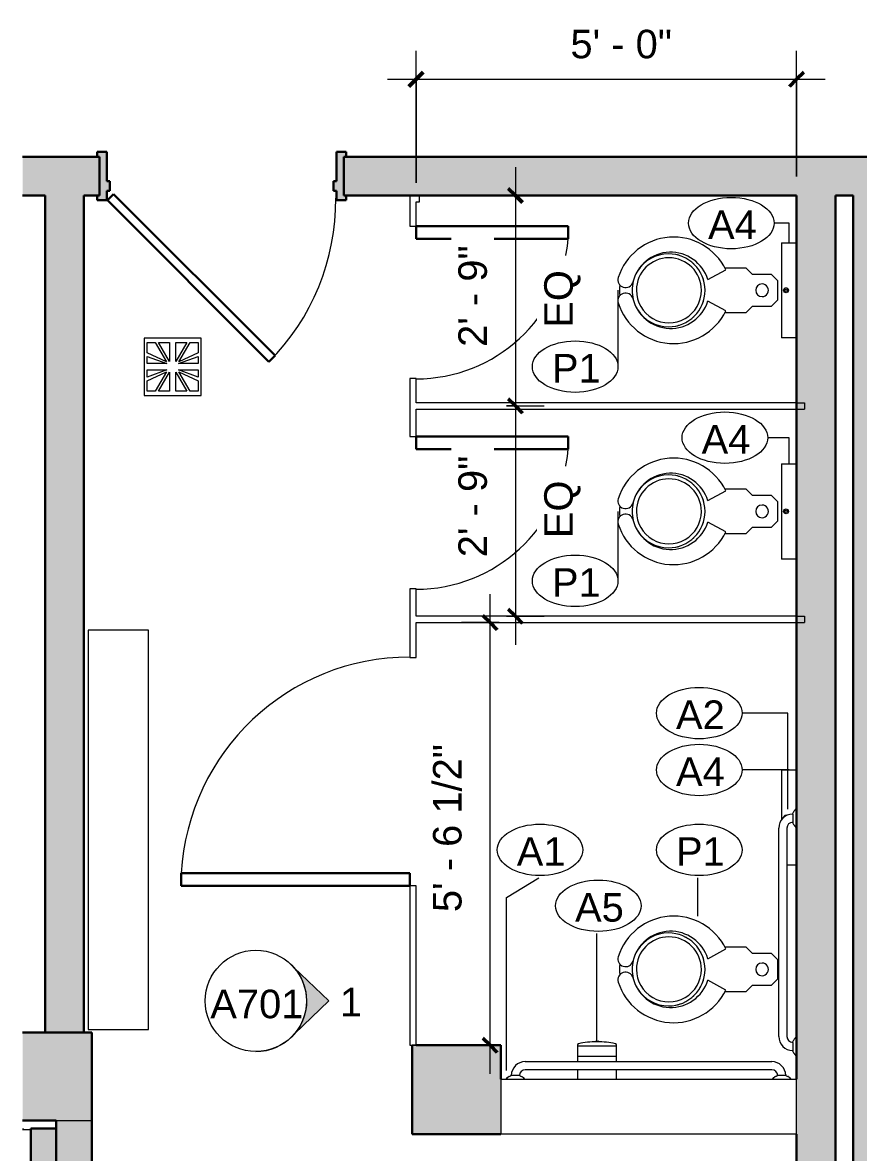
# Model space of a CAD drawing. Header units: inches. Extents: x 828 to 2906, y -227 to 506.
# Drawn here: x 1553.3 to 1685.1, y -116.1 to 62 of the extents above; entities that cross this region are included whole.
import ezdxf

# ---------------------------------------------------------------- set-up
doc = ezdxf.new("R2010")
doc.units = ezdxf.units.IN
doc.header["$MEASUREMENT"] = 0
for name, color, linetype, lineweight in [('A-ANNO-DIMS', 211, 'Continuous', 9), ('A-ANNO-DIMS-48', 211, 'Continuous', 9), ('A-DOOR', 31, 'Continuous', 18), ('A-WALL', 113, 'Continuous', 18), ('A-WALL-PATT', 111, 'Continuous', 18), ('G-ANNO-SYMB', 111, 'Continuous', 9), ('I-FURN', 30, 'Continuous', 9), ('I-WALL', 2, 'Continuous', 18), ('M-EQPM', 50, 'Continuous', 18), ('P-SANR-FIXT', 6, 'Continuous', 9), ('P-SANR-FIXT-IDEN', 2, 'Continuous', 9)]:
    doc.layers.add(name, color=color, linetype=linetype, lineweight=lineweight)
doc.styles.add('Arial', font='arial.ttf', dxfattribs={"height": 4.5})
doc.styles.add('Swis721 Lt BT', font='swissl.ttf', dxfattribs={"height": 4.5})
doc.dimstyles.new('OTJ_-_3_32__Linear', dxfattribs={"dimscale": 12, "dimtxt": 4.748918, "dimasz": 0.1875, "dimexe": 0.375, "dimexo": 0.25, "dimgap": 0.25, "dimtad": 1, "dimdec": 1, "dimrnd": 0.5, "dimzin": 3, "dimdsep": 46, "dimlunit": 4, "dimtxsty": 'Swis721 Lt BT', "dimblk1": 'OBLIQUE', "dimblk2": 'OBLIQUE', "dimsah": 1, "dimcen": 0.09, "dimdle": 0.375, "dimazin": 0, "dimtfac": 1, "dimtdec": 4, "dimtix": 1, "dimtmove": 0, "dimatfit": 3, "dimfxl": 1, "dimtvp": 1, "dimtfill": 1, "dimfrac": 2, "dimtolj": 1, "dimtzin": 0, "dimarcsym": 2})
doc.dimstyles.new('OTJ_-_3_32__Linear_1', dxfattribs={"dimscale": 12, "dimtxt": 4.748918, "dimasz": 0.1875, "dimexe": 0.375, "dimexo": 0.25, "dimgap": 0.25, "dimtad": 1, "dimdec": 1, "dimrnd": 0.5, "dimzin": 3, "dimdsep": 46, "dimlunit": 4, "dimtxsty": 'Swis721 Lt BT', "dimblk1": 'OBLIQUE', "dimblk2": 'OBLIQUE', "dimsah": 1, "dimcen": 0.09, "dimdle": 0.375, "dimazin": 0, "dimtfac": 1, "dimtdec": 4, "dimtix": 1, "dimtmove": 2, "dimatfit": 3, "dimfxl": 1, "dimtvp": 1, "dimtfill": 1, "dimfrac": 2, "dimtolj": 1, "dimtzin": 0, "dimarcsym": 2})

# ---------------------------------------------------------------- blocks, each defined once
blk = doc.blocks.new('Basic Wall _ Exterior - Brick and CMU on MTL_ Stud - ___-6877969-FIRST FLOOR CONSTRUCTION - RESTROOMS 106 _ 107')
at = {"layer": 'A-WALL-PATT', "lineweight": 9}
h = blk.add_hatch(dxfattribs=at)
h.set_pattern_fill('FP_4', color=256, style=0, pattern_type=2)
h.set_pattern_definition([(0, (0, -66.119), (15.36, 2.372), [0.634, -10.886, 0.634, -10.886, -61.44]), (0, (0, -66.119), (15.36, 2.372), [-23.04, 0.634, -22.406, 0.634, -10.886, -26.88]), (0, (0, -66.119), (15.36, 2.372), [-57.6, 0.634, -7.046, 0.634, -18.566]), (133.061, (5.76, -64.933), (-11.005722, 7.0317), [0.464, -7.972, 0.464, -7.972, -44.993]), (133.061, (5.76, -64.933), (-11.005722, 7.0317), [-16.872, 0.464, -16.408, 0.464, -7.972, -19.684]), (133.061, (5.76, -64.933), (-11.005722, 7.0317), [-42.181, 0.464, -5.16, 0.464, -13.596]), (226.939, (7.68, -60.188), (-4.35402, -9.40449), [0.464, -7.972, 0.464, -7.972, -44.993]), (226.939, (7.68, -60.188), (-4.35402, -9.40449), [-16.872, 0.464, -16.408, 0.464, -7.972, -19.684]), (226.939, (7.68, -60.188), (-4.35402, -9.40449), [-42.181, 0.464, -5.16, 0.464, -13.596])])
h.paths.add_polyline_path([(540.34, -112.44), (540.34, -112.28), (544.34, -112.28), (544.34, -111.06), (539.05, -111.06), (539.05, -112.44)], flags=0)
at = {"layer": 'A-WALL', "lineweight": 9}
blk.add_line((539.05, -112.44), (540.34, -112.44), dxfattribs=at)
blk = doc.blocks.new('Door - Single - Solid Door 36_ x 84_-V9-FIRST FLOOR CONSTRUCTION - RESTROOMS 106 _ 107')
at = {"layer": 'A-DOOR'}
h = blk.add_hatch(color=250, dxfattribs=at)
h.paths.add_polyline_path([(-15.63, -3.9), (-14.13, -3.9), (-14.13, -2.4), (-13.63, -2.4), (-13.63, -0.9), (-14.13, -0.9), (-14.13, 3.72), (-15.63, 3.72), (-15.63, 2.97), (-15.26, 2.97), (-15.26, -3.15), (-15.63, -3.15), (-15.63, -3.43)], flags=0)
h.paths.add_polyline_path([(23.62, -3.9), (23.62, -3.15), (23.24, -3.15), (23.24, 2.97), (23.62, 2.97), (23.62, 3.72), (22.12, 3.72), (22.12, -0.9), (21.62, -0.9), (21.62, -2.4), (22.12, -2.4), (22.12, -3.9), (23.24, -3.9)], flags=0)
at = {"layer": 'A-DOOR', "color": 8, "lineweight": 30}
for p, q in [((-15.63, 3.72), (-14.13, 3.72)), ((-15.63, 2.97), (-15.63, 3.72)), ((-14.13, 3.72), (-14.13, -0.9)), ((22.12, 3.72), (23.62, 3.72)), ((22.12, -0.9), (22.12, 3.72)), ((23.62, 3.72), (23.62, 2.97)), ((-14.13, -0.9), (-13.63, -0.9)), ((-13.63, -0.9), (-13.63, -2.4)), ((21.62, -0.9), (22.12, -0.9)), ((21.62, -2.4), (21.62, -0.9)), ((-15.63, -3.9), (-15.63, -3.15)), ((-14.13, -2.4), (-14.13, -3.9)), ((-13.63, -2.4), (-14.13, -2.4)), ((-13.03, -2.93), (-14.01, -3.9)), ((12.42, -28.38), (-13.03, -2.93)), ((22.12, -2.4), (21.62, -2.4)), ((22.12, -3.9), (22.12, -2.4)), ((23.62, -3.15), (23.62, -3.9)), ((-14.13, -3.9), (-15.63, -3.9)), ((-14.01, -3.9), (11.45, -29.36)), ((23.62, -3.9), (22.12, -3.9)), ((11.45, -29.36), (12.42, -28.38))]:
    blk.add_line(p, q, dxfattribs=at)
at = {"layer": 'A-DOOR', "lineweight": 9}
blk.add_arc((-14.01, -3.9), 36, 315, 0.5, dxfattribs=at)
blk = doc.blocks.new('Fan Coil Unit 9_5L x 63W x 25_5H - Fan Coil Unit 9_5L x 63W x 25_5H-6914405-FIRST FLOOR CONSTRUCTION - RESTROOMS 106 _ 107')
at = {"layer": 'M-EQPM', "lineweight": 9}
for p, q in [((-31.5, 4.75), (-31.5, -4.75)), ((31.5, 4.75), (-31.5, 4.75)), ((31.5, -4.75), (31.5, 4.75)), ((-31.5, -4.75), (31.5, -4.75))]:
    blk.add_line(p, q, dxfattribs=at)
blk = doc.blocks.new('Floor Drain 9L x 9W - Floor Drain 9L x 9W-V10-FIRST FLOOR CONSTRUCTION - RESTROOMS 106 _ 107')
at = {"layer": 'P-SANR-FIXT'}
for p, q in [((4.5, 4.5), (-4.5, 4.5)), ((-4.5, 4.5), (-4.5, -4.5)), ((-4, 2.21), (-4, 3.83)), ((-4, 3.83), (-2.75, 3.83)), ((-2.75, 3.83), (-0.99, 0.8)), ((-0.5, 0.83), (-2.25, 3.83)), ((-2.25, 3.83), (-0.5, 3.83)), ((-0.5, 3.83), (-0.5, 0.83)), ((0.5, 3.83), (2.25, 3.83)), ((2.25, 3.83), (0.5, 0.83)), ((0.5, 0.83), (0.5, 3.83)), ((0.99, 0.8), (2.75, 3.83)), ((2.75, 3.83), (4, 3.83)), ((4, 3.83), (4, 2.21)), ((4.5, -4.5), (4.5, 4.5)), ((-0.99, 0.8), (-4, 2.21)), ((4, 2.21), (0.99, 0.8)), ((-4, 1.63), (-0.91, 0.5)), ((-4, 0.5), (-4, 1.63)), ((-0.91, 0.5), (-4, 0.5)), ((0.91, 0.5), (4, 1.63)), ((4, 0.5), (0.91, 0.5)), ((4, 1.63), (4, 0.5)), ((-4, -1.63), (-4, -0.5)), ((-4, -0.5), (-0.91, -0.5)), ((-0.91, -0.5), (-4, -1.63)), ((-4, -2.21), (-0.99, -0.8)), ((-0.99, -0.8), (-2.75, -3.83)), ((-2.25, -3.83), (-0.5, -0.83)), ((-0.5, -0.83), (-0.5, -3.83)), ((0.5, -3.83), (0.5, -0.83)), ((0.5, -0.83), (2.25, -3.83)), ((4, -1.63), (0.91, -0.5)), ((0.91, -0.5), (4, -0.5)), ((2.75, -3.83), (0.99, -0.8)), ((0.99, -0.8), (4, -2.21)), ((4, -0.5), (4, -1.63)), ((-4, -3.83), (-4, -2.21)), ((4, -2.21), (4, -3.83)), ((-4.5, -4.5), (4.5, -4.5)), ((-2.75, -3.83), (-4, -3.83)), ((-0.5, -3.83), (-2.25, -3.83)), ((2.25, -3.83), (0.5, -3.83)), ((4, -3.83), (2.75, -3.83))]:
    blk.add_line(p, q, dxfattribs=at)
blk = doc.blocks.new('Water Closet - Flush Valve - Floor Mounted - Private - Flushing Greater than 1_6 gpf-V12-FIRST FLOOR CONSTRUCTION - RESTROOMS 106 _ 107')
at = {"layer": 'P-SANR-FIXT'}
for p, q in [((-1.5, 0), (-2.5, -1)), ((-2.5, -1), (-2.5, -4)), ((1.5, 0), (-1.5, 0)), ((2.5, -1), (1.5, 0)), ((2.5, -4), (2.5, -1)), ((-2.5, -4), (-3.5, -5)), ((-3.5, -5), (-3.5, -8.38)), ((3.5, -5), (2.5, -4)), ((3.5, -8.38), (3.5, -5)), ((-1.69, -11.06), (-3.25, -8.22)), ((3.25, -8.22), (1.69, -11.06))]:
    blk.add_line(p, q, dxfattribs=at)
for centre, radius, start, end in [((0, -2.5), 1, 360, 180), ((0, -2.5), 1, 180, 360), ((0.74, -16.45), 9.14, 115.8609, 252.5741), ((-0.74, -16.45), 9.14, 287.4259, 64.1391), ((0.1, -16.91), 6.11, 106.9633, 257.0367), ((0, -17.25), 5.75, 0, 180), ((0, -17.19), 5.13, 90, 270), ((0, -17.25), 5.75, 118.1189, 123.4335), ((0, -17.25), 5.75, 104.0429, 108.5788), ((0, -17.19), 5.12, 270, 90), ((-0.1, -16.91), 6.11, 282.9633, 73.0367), ((0, -17.25), 5.75, 71.4212, 75.9571), ((0, -17.25), 5.75, 56.5665, 61.8811), ((0, -17.25), 5.75, 146.5915, 151.9011), ((0, -17.25), 5.75, 132.2685, 137.754), ((0, -17.25), 5.75, 42.246, 47.7315), ((0, -17.25), 5.75, 28.0989, 33.4085), ((0, -17.25), 5.75, 161.4419, 165.9707), ((0, -17.25), 5.75, 14.0293, 18.5581), ((0, -17.25), 5.75, 180, 238.3584), ((0, -17.25), 5.75, 301.6416, 0), ((0, -17.25), 5.75, 240.6149, 251.1591), ((-1.64, -24.02), 1.21, 252.5741, 72.5741), ((0, -17.25), 5.75, 255.8551, 284.1449), ((1.64, -24.02), 1.21, 107.4259, 287.4259), ((0, -17.25), 5.75, 288.8409, 299.3851), ((0, -17.25), 7.75, 263.5978, 276.4022)]:
    blk.add_arc(centre, radius, start, end, dxfattribs=at)
blk = doc.blocks.new('Water Closet - Flush Valve - Floor Mounted - Private - Flushing Greater than 1_6 gpf-V13-FIRST FLOOR CONSTRUCTION - RESTROOMS 106 _ 107')
at = {"layer": 'P-SANR-FIXT'}
for p, q in [((-1.5, 0), (-2.5, -1)), ((-2.5, -1), (-2.5, -4)), ((1.5, 0), (-1.5, 0)), ((2.5, -1), (1.5, 0)), ((2.5, -4), (2.5, -1)), ((-2.5, -4), (-3.5, -5)), ((-3.5, -5), (-3.5, -8.38)), ((3.5, -5), (2.5, -4)), ((3.5, -8.38), (3.5, -5)), ((-1.69, -11.06), (-3.25, -8.22)), ((3.25, -8.22), (1.69, -11.06))]:
    blk.add_line(p, q, dxfattribs=at)
for centre, radius, start, end in [((0, -2.5), 1, 360, 180), ((0, -2.5), 1, 180, 360), ((0.74, -16.45), 9.14, 115.8609, 252.5741), ((-0.74, -16.45), 9.14, 287.4259, 64.1391), ((0.1, -16.91), 6.11, 106.9633, 257.0367), ((0, -17.25), 5.75, 0, 180), ((0, -17.19), 5.13, 90, 270), ((0, -17.25), 5.75, 118.1189, 123.4335), ((0, -17.25), 5.75, 104.0429, 108.5788), ((0, -17.19), 5.12, 270, 90), ((-0.1, -16.91), 6.11, 282.9633, 73.0367), ((0, -17.25), 5.75, 71.4212, 75.763), ((0, -17.25), 5.75, 56.5665, 61.8811), ((0, -17.25), 5.75, 146.5915, 151.9011), ((0, -17.25), 5.75, 132.2685, 137.754), ((0, -17.25), 5.75, 42.246, 47.7315), ((0, -17.25), 5.75, 28.0989, 33.4085), ((0, -17.25), 5.75, 161.4419, 165.9707), ((0, -17.25), 5.75, 14.0293, 18.5581), ((0, -17.25), 5.75, 180, 238.3584), ((0, -17.25), 5.75, 301.6416, 0), ((0, -17.25), 5.75, 240.6149, 251.1591), ((-1.64, -24.02), 1.21, 252.5741, 72.5741), ((0, -17.25), 5.75, 255.8551, 284.1449), ((1.64, -24.02), 1.21, 107.4259, 287.4259), ((0, -17.25), 5.75, 288.8409, 299.3851), ((0, -17.25), 7.75, 263.5978, 276.4022)]:
    blk.add_arc(centre, radius, start, end, dxfattribs=at)
blk = doc.blocks.new('Single-Flush - 24_ x 80_-6917576-FIRST FLOOR CONSTRUCTION - RESTROOMS 106 _ 107')
at = {"layer": 'A-DOOR', "lineweight": 30}
for p, q in [((10, -0.5), (10, -24.48)), ((12, -0.5), (10, -0.5)), ((12, -0.5), (12, -24.48)), ((12, -24.48), (10, -24.48))]:
    blk.add_line(p, q, dxfattribs=at)
at = {"layer": 'A-DOOR', "lineweight": 9}
blk.add_arc((12, -0.5), 24.07, 180, 265.2331, dxfattribs=at)
blk = doc.blocks.new('Single-Flush - 36_ x 84_-6917172-FIRST FLOOR CONSTRUCTION - RESTROOMS 106 _ 107')
at = {"layer": 'A-DOOR', "lineweight": 30}
for p, q in [((16, -0.5), (16, -36.51)), ((18, -0.5), (16, -0.5)), ((18, -0.5), (18, -36.51)), ((18, -36.51), (16, -36.51))]:
    blk.add_line(p, q, dxfattribs=at)
at = {"layer": 'A-DOOR', "lineweight": 9}
blk.add_arc((18, -0.5), 36.07, 180, 266.8211, dxfattribs=at)
blk = doc.blocks.new('P-Seat_Cover_Dispenser - P-Seat_Cover_Dispenser-2689002-FIRST FLOOR CONSTRUCTION - RESTROOMS 106 _ 107')
at = {"layer": 'P-SANR-FIXT'}
for p, q in [((658.71, 27.34), (658.71, 12.34)), ((658.71, 27.34), (658.76, 27.34)), ((658.76, 27.34), (661.09, 27.34)), ((661.09, 12.34), (661.09, 27.34)), ((658.76, 12.34), (658.71, 12.34)), ((661.09, 12.34), (658.76, 12.34))]:
    blk.add_line(p, q, dxfattribs=at)
for major_axis in [(0, 0.391), (0, 0.188)]:
    blk.add_ellipse((659.43, 19.85), major_axis=major_axis, ratio=0.967919, dxfattribs=at)
blk = doc.blocks.new('P-Seat_Cover_Dispenser - P-Seat_Cover_Dispenser-V14-FIRST FLOOR CONSTRUCTION - RESTROOMS 106 _ 107')
at = {"layer": 'P-SANR-FIXT'}
for p, q in [((658.71, -55.78), (658.71, -63.69)), ((658.71, -55.78), (658.76, -55.78)), ((658.76, -55.78), (661.09, -55.78)), ((661.09, -70.78), (659.57, -70.78))]:
    blk.add_line(p, q, dxfattribs=at)
blk.add_ellipse((659.43, -63.28), major_axis=(0, 0.391), ratio=0.967919, start_param=5.798863, end_param=7.760627, dxfattribs=at)
blk = doc.blocks.new('P-Grab_Bar-36in - 36 INCH-3759717-FIRST FLOOR CONSTRUCTION - RESTROOMS 106 _ 107')
at = {"layer": 'I-FURN'}
for p, q in [((660.95, -61.97), (661.09, -61.97)), ((660.48, -62.73), (660.48, -62.67)), ((660.48, -62.73), (660.48, -64.01)), ((660.48, -64.07), (660.48, -64.01)), ((658.3, -97.8), (658.3, -64.94)), ((659.57, -64.95), (659.57, -97.8)), ((661.09, -64.77), (660.95, -64.77)), ((660.48, -98.73), (660.48, -98.67)), ((660.48, -98.73), (660.48, -100.01)), ((660.95, -97.97), (661.09, -97.97)), ((660.48, -100.07), (660.48, -100.01)), ((661.09, -100.77), (660.95, -100.77))]:
    blk.add_line(p, q, dxfattribs=at)
for centre, radius, start, end in [((660.71, -62.41), 0.0983, 122.1818, 187.8257), ((660.63, -62.23), 0.0998, 286.0161, 349.9895), ((660.83, -62.24), 0.0975, 119.154, 180.8489), ((660.76, -62.06), 0.0984, 282.9565, 357.0456), ((660.95, -62.06), 0.0934, 90, 182.0008), ((660.51, -64.94), 2.21, 90.8636, 179.8856), ((660.52, -64.95), 0.946, 92.3393, 179.6607), ((660.51, -62.66), 0.0327, 122.2704, 183.2464), ((660.51, -64.08), 0.0327, 176.7675, 237.7339), ((660.35, -62.42), 0.259, 302.2704, 359.7352), ((660.35, -64.32), 0.259, 0.2661, 57.7339), ((660.71, -64.33), 0.0983, 172.1794, 237.8206), ((660.63, -64.51), 0.0998, 10.0117, 73.9883), ((660.83, -64.5), 0.0975, 179.1532, 240.8468), ((660.76, -64.68), 0.0984, 2.955, 77.045), ((660.95, -64.68), 0.0934, 178, 270), ((660.51, -97.8), 2.21, 180, 269.1445), ((660.52, -97.79), 0.946, 180.5765, 267.6589), ((660.51, -98.66), 0.0327, 122.2602, 183.2136), ((660.35, -98.42), 0.259, 302.2602, 359.7322), ((660.71, -98.41), 0.0983, 122.176, 187.8138), ((660.63, -98.23), 0.0998, 286.0057, 349.9867), ((660.83, -98.24), 0.0975, 119.1521, 180.844), ((660.76, -98.06), 0.0984, 282.9529, 357.0442), ((660.95, -98.06), 0.0934, 90, 181.9989), ((660.51, -100.08), 0.0327, 176.7864, 237.7398), ((660.35, -100.32), 0.259, 0.2678, 57.7398), ((660.71, -100.33), 0.0983, 172.1862, 237.824), ((660.63, -100.51), 0.0998, 10.0133, 73.9943), ((660.83, -100.5), 0.0975, 179.156, 240.8479), ((660.76, -100.68), 0.0984, 2.9558, 77.0471), ((660.95, -100.68), 0.0934, 178.0011, 270)]:
    blk.add_arc(centre, radius, start, end, dxfattribs=at)
blk = doc.blocks.new('P-Grab_Bar-42in - 42 INCH-3757786-FIRST FLOOR CONSTRUCTION - RESTROOMS 106 _ 107')
at = {"layer": 'I-FURN'}
for p, q in [((618.32, -101.76), (657.18, -101.76)), ((657.17, -103.03), (618.32, -103.03)), ((615.35, -104.55), (615.35, -104.41)), ((616.05, -103.94), (616.11, -103.94)), ((617.39, -103.94), (616.11, -103.94)), ((617.39, -103.94), (617.45, -103.94)), ((618.15, -104.41), (618.15, -104.55)), ((657.35, -104.55), (657.35, -104.41)), ((658.05, -103.94), (658.11, -103.94)), ((659.39, -103.94), (658.11, -103.94)), ((659.39, -103.94), (659.45, -103.94)), ((660.15, -104.41), (660.15, -104.55))]:
    blk.add_line(p, q, dxfattribs=at)
for centre, radius, start, end in [((618.32, -103.97), 2.21, 90, 179.1445), ((618.33, -103.98), 0.946, 90.5765, 177.6589), ((657.17, -103.98), 0.946, 2.3393, 89.6607), ((657.18, -103.97), 2.21, 0.8636, 89.8856), ((615.44, -104.41), 0.0934, 88.0011, 180), ((615.44, -104.22), 0.0984, 272.9558, 347.0471), ((615.62, -104.29), 0.0975, 89.156, 150.8479), ((615.61, -104.09), 0.0998, 280.0133, 343.9943), ((615.79, -104.17), 0.0983, 82.1862, 147.824), ((615.8, -103.82), 0.259, 270.2678, 327.7398), ((616.04, -103.97), 0.0327, 86.7864, 147.7398), ((617.46, -103.97), 0.0327, 32.2602, 93.2136), ((617.7, -103.82), 0.259, 212.2602, 269.7322), ((617.71, -104.17), 0.0983, 32.176, 97.8138), ((617.89, -104.09), 0.0998, 196.0057, 259.9867), ((617.88, -104.29), 0.0975, 29.1521, 90.844), ((618.06, -104.22), 0.0984, 192.9529, 267.0442), ((618.06, -104.41), 0.0934, 0, 91.9989), ((657.44, -104.41), 0.0934, 88, 180), ((657.44, -104.22), 0.0984, 272.955, 347.045), ((657.62, -104.29), 0.0975, 89.1532, 150.8468), ((657.61, -104.09), 0.0998, 280.0117, 343.9883), ((657.79, -104.17), 0.0983, 82.1794, 147.8206), ((657.8, -103.82), 0.259, 270.2661, 327.7339), ((658.04, -103.97), 0.0327, 86.7675, 147.7339), ((659.46, -103.97), 0.0327, 32.2704, 93.2464), ((659.7, -103.82), 0.259, 212.2704, 269.7352), ((659.71, -104.17), 0.0983, 32.1818, 97.8257), ((659.89, -104.09), 0.0998, 196.0161, 259.9895), ((659.88, -104.29), 0.0975, 29.154, 90.8489), ((660.06, -104.22), 0.0984, 192.9565, 267.0456), ((660.06, -104.41), 0.0934, 0, 92.0008)]:
    blk.add_arc(centre, radius, start, end, dxfattribs=at)
blk = doc.blocks.new('Toilet-Tissue-Dispenser_Bobrick_B-4288 - B-4288-7181558-FIRST FLOOR CONSTRUCTION - RESTROOMS 106 _ 107')
at = {"layer": 'P-SANR-FIXT'}
for p, q in [((632.65, -99.31), (626.58, -99.31)), ((626.59, -101.76), (626.59, -99.05)), ((629.37, -98.54), (629.37, -98.61)), ((629.4, -98.54), (629.37, -98.54)), ((629.37, -98.54), (629.87, -98.54)), ((629.87, -98.61), (629.37, -98.61)), ((629.37, -98.61), (629.4, -98.61)), ((629.87, -98.54), (629.83, -98.54)), ((629.83, -98.61), (629.87, -98.61)), ((629.87, -98.61), (629.87, -98.54)), ((632.65, -99.05), (632.65, -101.76)), ((632.65, -100.93), (626.59, -100.93)), ((626.59, -104.55), (626.59, -103.03)), ((632.65, -103.03), (632.65, -104.55))]:
    blk.add_line(p, q, dxfattribs=at)
for centre, radius, start, end in [((626.71, -99.05), 0.125, 102.3594, 180), ((629.62, -112.32), 13.7, 90, 102.3594), ((629.62, -112.32), 13.7, 77.6406, 90), ((632.52, -99.05), 0.125, 0, 77.6406)]:
    blk.add_arc(centre, radius, start, end, dxfattribs=at)
blk = doc.blocks.new('DIMBLOCK8-FIRST FLOOR CONSTRUCTION - RESTROOMS 106 _ 107')
at = {"layer": 'A-ANNO-DIMS-48'}
for p, q in [((1615.37, 36.78), (1615.37, 57.61)), ((1675.37, 37.78), (1675.37, 57.61)), ((1610.87, 53.11), (1679.87, 53.11)), ((1615.37, 53.11), (1615.37, 36.78)), ((1675.37, 53.11), (1675.37, 37.78))]:
    blk.add_line(p, q, dxfattribs=at)
at = {"layer": 'A-ANNO-DIMS-48', "lineweight": 50}
for p, q in [((1615.37, 53.11), (1616.49, 54.24)), ((1675.37, 53.11), (1676.49, 54.24)), ((1615.37, 53.11), (1614.24, 51.99)), ((1675.37, 53.11), (1674.24, 51.99))]:
    blk.add_line(p, q, dxfattribs=at)
at = {"layer": 'A-ANNO-DIMS-48', "color": 0, "insert": (1639.71, 60.92), "char_height": 4.5, "width": 17.4579, "attachment_point": 1, "line_spacing_factor": 1.005062, "style": 'Swis721 Lt BT', "bg_fill": 3, "box_fill_scale": 1.25, "bg_fill_color": 256, "bg_fill_true_color": 13158600, "bg_fill_transparency": 0}
blk.add_mtext('5\' - 0"', dxfattribs=at)
blk = doc.blocks.new('_Oblique')
at = {"color": 0, "linetype": 'ByBlock', "lineweight": -2}
blk.add_line((-0.5, -0.5), (0.5, 0.5), dxfattribs=at)
blk = doc.blocks.new('DIMBLOCK9-FIRST FLOOR CONSTRUCTION - RESTROOMS 106 _ 107')
at = {"layer": 'A-ANNO-DIMS-48'}
for p, q in [((1631.05, 39.28), (1631.05, 1.61)), ((1629.64, 34.78), (1635.55, 34.78)), ((1631.05, 34.78), (1629.64, 34.78)), ((1629.64, 1.61), (1635.55, 1.61)), ((1631.05, 1.61), (1629.64, 1.61))]:
    blk.add_line(p, q, dxfattribs=at)
at = {"layer": 'A-ANNO-DIMS-48', "lineweight": 50}
for p, q in [((1631.05, 34.78), (1629.92, 35.91)), ((1631.05, 34.78), (1632.17, 33.66)), ((1631.05, 1.61), (1629.92, 2.74)), ((1631.05, 1.61), (1632.17, 0.49))]:
    blk.add_line(p, q, dxfattribs=at)
at = {"layer": 'A-ANNO-DIMS-48', "color": 0, "char_height": 4.5, "attachment_point": 1, "rotation": 90, "line_spacing_factor": 1.005062, "style": 'Swis721 Lt BT', "bg_fill": 3, "box_fill_scale": 1.25, "bg_fill_color": 256, "bg_fill_true_color": 13158600, "bg_fill_transparency": 0}
for s, insert, width in [('2\' - 9"', (1622.04, 10.92), 17.4579), ('EQ', (1635.58, 13.94), 10.2215)]:
    blk.add_mtext(s, dxfattribs=dict(at, insert=insert, width=width))
blk = doc.blocks.new('DIMBLOCK10-FIRST FLOOR CONSTRUCTION - RESTROOMS 106 _ 107')
at = {"layer": 'A-ANNO-DIMS-48', "lineweight": 50}
for p, q in [((1631.05, 1.61), (1629.92, 2.74)), ((1631.05, 1.61), (1632.17, 0.49)), ((1631.05, -31.55), (1629.92, -30.43)), ((1631.05, -31.55), (1632.17, -32.68))]:
    blk.add_line(p, q, dxfattribs=at)
at = {"layer": 'A-ANNO-DIMS-48'}
for p, q in [((1629.64, 1.61), (1635.55, 1.61)), ((1631.05, 1.61), (1629.64, 1.61)), ((1631.05, 1.61), (1631.05, -36.05)), ((1629.64, -31.55), (1635.55, -31.55)), ((1631.05, -31.55), (1629.64, -31.55))]:
    blk.add_line(p, q, dxfattribs=at)
at = {"layer": 'A-ANNO-DIMS-48', "color": 0, "char_height": 4.5, "attachment_point": 1, "rotation": 90, "line_spacing_factor": 1.005062, "style": 'Swis721 Lt BT', "bg_fill": 3, "box_fill_scale": 1.25, "bg_fill_color": 256, "bg_fill_true_color": 13158600, "bg_fill_transparency": 0}
for s, insert, width in [('2\' - 9"', (1622.04, -22.24), 17.4579), ('EQ', (1635.58, -19.23), 10.2215)]:
    blk.add_mtext(s, dxfattribs=dict(at, insert=insert, width=width))
blk = doc.blocks.new('Elevation - Filled Arrow 2-347888-FIRST FLOOR CONSTRUCTION - RESTROOMS 106 _ 107')
at = {"layer": 'G-ANNO-SYMB'}
blk.add_circle((0, 0), 0.1664, dxfattribs=at)
blk = doc.blocks.new('Elevation - Filled Arrow-151867-FIRST FLOOR CONSTRUCTION - RESTROOMS 106 _ 107')
at = {"layer": 'G-ANNO-SYMB'}
h = blk.add_hatch(color=256, dxfattribs=at)
edge = h.paths.add_edge_path(flags=0)
edge.add_line((0, 0.2393), (0.1103, 0.1247))
edge.add_arc((-0.0002, -0.0002), 0.1667, 48.498, 130.5571)
edge.add_line((-0.1085, 0.1265), (0, 0.2393))
for p, q in [((0, 0.2393), (-0.1085, 0.1265)), ((-0.1084, 0.1266), (0, 0.2393)), ((0, 0.2393), (-0.1084, 0.1266)), ((0, 0.2393), (0.11, 0.1249)), ((0.1103, 0.1247), (0, 0.2393))]:
    blk.add_line(p, q, dxfattribs=at)
blk.add_arc((-0.0002, -0.0002), 0.1667, 48.498, 130.5571, dxfattribs=at)
blk.add_ellipse((-0.0002, -0.0001), major_axis=(-0.1667, 0), ratio=0.999376, start_param=3.141593, end_param=6.283185, dxfattribs=at)
blk = doc.blocks.new('DIMBLOCK11-FIRST FLOOR CONSTRUCTION - RESTROOMS 106 _ 107')
at = {"layer": 'A-ANNO-DIMS-48'}
for p, q in [((1627.04, -103.68), (1627.04, -28.05)), ((1628.45, -32.55), (1622.54, -32.55)), ((1627.04, -32.55), (1628.45, -32.55)), ((1628.45, -99.18), (1622.54, -99.18)), ((1627.04, -99.18), (1628.45, -99.18))]:
    blk.add_line(p, q, dxfattribs=at)
at = {"layer": 'A-ANNO-DIMS-48', "lineweight": 50}
for p, q in [((1627.04, -32.55), (1625.92, -31.43)), ((1627.04, -32.55), (1628.17, -33.68)), ((1627.04, -99.18), (1625.92, -98.05)), ((1627.04, -99.18), (1628.17, -100.3))]:
    blk.add_line(p, q, dxfattribs=at)
at = {"layer": 'A-ANNO-DIMS-48', "color": 0, "insert": (1618.04, -78.19), "char_height": 4.5, "width": 29.579, "attachment_point": 1, "rotation": 90, "line_spacing_factor": 1.005062, "style": 'Swis721 Lt BT', "bg_fill": 3, "box_fill_scale": 1.25, "bg_fill_color": 256, "bg_fill_true_color": 13158600, "bg_fill_transparency": 0}
blk.add_mtext('5\' - 6 1/2"', dxfattribs=at)
blk = doc.blocks.new('Plumbing Equipment Tag - Standard-3394155-FIRST FLOOR CONSTRUCTION - RESTROOMS 106 _ 107')
at = {"layer": 'P-SANR-FIXT-IDEN'}
blk.add_ellipse((-0.0499, 0.0037), major_axis=(-0.1406, 0), ratio=0.600473, dxfattribs=at)

msp = doc.modelspace()

# ---------------------------------------------------------------- hatches: boundary and pattern name
at = {"layer": 'A-WALL'}
msp.add_hatch(color=10, dxfattribs=at).paths.add_polyline_path([(1622.86, -113.18), (1628.74, -113.18), (1628.74, -99.18), (1614.74, -99.18), (1614.74, -113.18)], flags=0)
at = {"layer": 'A-WALL-PATT', "lineweight": 9}
h = msp.add_hatch(color=7, dxfattribs=at)
h.paths.add_polyline_path([(1740.62, 34.78), (1752.42, 34.78), (1752.42, 40.91), (1740.62, 40.91)], flags=0)
h.paths.add_polyline_path([(1553.33, 34.78), (1565.47, 34.78), (1565.47, 40.91), (1553.33, 40.91), (1553.33, 34.9)], flags=0)
h.paths.add_polyline_path([(1702.12, 34.78), (1702.12, 40.91), (1603.97, 40.91), (1603.97, 34.78), (1692.4, 34.78)], flags=0)
for points in [[(1556.87, -97.18), (1563, -97.18), (1563, 34.78), (1556.87, 34.78), (1556.87, -89.52)], [(1675.37, -210.18), (1681.49, -210.18), (1681.49, 34.78), (1675.37, 34.78), (1675.37, -192.71)], [(1690.43, -210.18), (1690.43, 34.78), (1684.31, 34.78), (1684.31, -210.18)], [(1564.24, -210.18), (1564.24, -111.06), (1558.62, -111.06), (1558.62, -210.18)], [(1558.62, -220.05), (1558.62, -112.28), (1554.62, -112.28), (1554.62, -220.05)]]:
    msp.add_hatch(color=7, dxfattribs=at).paths.add_polyline_path(points, flags=0)
at = {"layer": 'A-WALL-PATT'}
msp.add_hatch(color=10, dxfattribs=at).paths.add_polyline_path([(1558.62, -111.06), (1564.24, -111.06), (1564.24, -97.19), (1553.33, -97.19), (1553.33, -111.06)], flags=0)

# ---------------------------------------------------------------- linework, layer by layer
at = {"layer": 'A-WALL'}
for p, q in [((1675.37, 2.11), (1676.62, 2.11)), ((1675.37, 1.11), (1676.62, 1.11)), ((1675.37, -31.55), (1676.62, -31.55)), ((1675.37, -32.55), (1676.62, -32.55))]:
    msp.add_line(p, q, dxfattribs=at)
at = {"layer": 'A-WALL', "color": 8, "lineweight": 30}
for p, q in [((1564.24, -97.19), (1553.33, -97.19)), ((1564.24, -210.18), (1564.24, -97.19)), ((1614.74, -99.18), (1614.74, -113.18)), ((1628.74, -99.18), (1615.37, -99.18)), ((1628.74, -104.55), (1628.74, -99.18)), ((1553.33, -111.06), (1558.62, -111.06)), ((1558.62, -210.18), (1558.62, -111.06)), ((1554.62, -112.28), (1554.62, -220.05)), ((1558.62, -112.28), (1554.62, -112.28)), ((1614.74, -113.18), (1628.74, -113.18))]:
    msp.add_line(p, q, dxfattribs=at)
at = {"layer": 'A-WALL', "lineweight": 9}
for p, q in [((1615.37, -99.18), (1614.74, -99.18)), ((1628.74, -104.55), (1675.37, -104.55)), ((1628.74, -104.55), (1628.74, -113.18)), ((1675.37, -113.18), (1675.37, -104.55)), ((1675.37, -113.18), (1628.74, -113.18))]:
    msp.add_line(p, q, dxfattribs=at)
at = {"layer": 'A-WALL', "color": 55}
msp.add_line((1558.62, -111.06), (1564.24, -111.06), dxfattribs=at)
at = {"layer": 'I-WALL', "color": 8, "lineweight": 30}
for p, q in [((1565.47, 40.91), (1553.33, 40.91)), ((1565.47, 34.78), (1565.47, 40.91)), ((1702.12, 40.91), (1603.97, 40.91)), ((1603.97, 40.91), (1603.97, 34.78)), ((1553.33, 34.78), (1556.87, 34.78)), ((1556.87, 34.78), (1556.87, -97.18)), ((1563, 34.78), (1565.47, 34.78)), ((1563, -97.18), (1563, 34.78)), ((1603.97, 34.78), (1675.37, 34.78)), ((1675.37, 34.78), (1675.37, -104.55)), ((1681.49, 34.78), (1684.31, 34.78)), ((1681.49, -210.18), (1681.49, 34.78)), ((1684.31, 34.78), (1684.31, -210.18)), ((1556.87, -97.18), (1563, -97.18)), ((1675.37, -113.18), (1675.37, -210.18))]:
    msp.add_line(p, q, dxfattribs=at)
at = {"layer": 'I-WALL'}
for p, q in [((1614.37, 34.78), (1614.37, 29.95)), ((1615.93, 33.78), (1615.93, 34.78)), ((1615.37, 29.95), (1615.37, 33.78)), ((1615.37, 33.78), (1615.93, 33.78)), ((1614.37, 29.95), (1615.37, 29.95)), ((1614.37, 5.95), (1614.37, -3.22)), ((1615.37, 5.95), (1614.37, 5.95)), ((1615.37, 2.11), (1615.37, 5.95)), ((1675.37, 2.11), (1615.37, 2.11)), ((1615.37, -3.22), (1615.37, 1.11)), ((1615.37, 1.11), (1675.37, 1.11)), ((1614.37, -3.22), (1615.37, -3.22)), ((1614.37, -27.22), (1614.37, -38.05)), ((1615.37, -27.22), (1614.37, -27.22)), ((1615.37, -31.55), (1615.37, -27.22)), ((1675.37, -31.55), (1615.37, -31.55)), ((1615.37, -38.05), (1615.37, -32.55)), ((1615.37, -32.55), (1675.37, -32.55)), ((1614.37, -38.05), (1615.37, -38.05)), ((1614.37, -74.05), (1614.37, -99.18)), ((1615.37, -74.05), (1614.37, -74.05)), ((1615.37, -99.18), (1615.37, -74.05)), ((1614.37, -99.18), (1614.74, -99.18))]:
    msp.add_line(p, q, dxfattribs=at)
at = {"layer": 'I-WALL', "lineweight": 9}
for p, q in [((1676.62, 2.11), (1676.62, 1.11)), ((1676.62, -31.55), (1676.62, -32.55)), ((1614.74, -99.18), (1615.37, -99.18))]:
    msp.add_line(p, q, dxfattribs=at)
at = {"layer": 'P-SANR-FIXT-IDEN'}
for p, q in [((1674.18, 30.44), (1671.83, 30.44)), ((1674.18, 27.34), (1674.18, 30.44)), ((1647.21, 19.84), (1647.21, 7.81)), ((1674.18, -3.39), (1670.82, -3.39)), ((1674.18, -7.51), (1674.18, -3.39)), ((1647.21, -15.01), (1647.21, -25.96)), ((1673.97, -46.81), (1666.77, -46.81)), ((1673.97, -61.97), (1673.97, -46.81)), ((1674.18, -55.78), (1666.77, -55.78)), ((1629.63, -75.87), (1634.71, -72.77)), ((1659.82, -78.82), (1659.82, -72.77)), ((1629.63, -103.16), (1629.63, -75.87)), ((1643.9, -98.54), (1643.9, -81.58))]:
    msp.add_line(p, q, dxfattribs=at)

# ---------------------------------------------------------------- block references
at = {"layer": 'A-DOOR'}
msp.add_blockref('Door - Single - Solid Door 36_ x 84_-V9-FIRST FLOOR CONSTRUCTION - RESTROOMS 106 _ 107', (1580.72, 37.93), dxfattribs=at)
for name, p, rotation in [('Single-Flush - 24_ x 80_-6917576-FIRST FLOOR CONSTRUCTION - RESTROOMS 106 _ 107', (1614.87, 17.95), 89.9999999999999), ('Single-Flush - 24_ x 80_-6917576-FIRST FLOOR CONSTRUCTION - RESTROOMS 106 _ 107', (1614.87, -15.22), 89.9999999999999), ('Single-Flush - 36_ x 84_-6917172-FIRST FLOOR CONSTRUCTION - RESTROOMS 106 _ 107', (1614.87, -56.05), 269.9999999999999)]:
    msp.add_blockref(name, p, dxfattribs=dict(at, rotation=rotation))
at = {"layer": 'A-WALL', "lineweight": 9}
msp.add_blockref('Basic Wall _ Exterior - Brick and CMU on MTL_ Stud - ___-6877969-FIRST FLOOR CONSTRUCTION - RESTROOMS 106 _ 107', (1014.28, 0), dxfattribs=at)
at = {"layer": 'G-ANNO-SYMB', "xscale": 47.99999999999997, "yscale": 47.99999999999997, "zscale": 47.99999999999997}
msp.add_blockref('Elevation - Filled Arrow 2-347888-FIRST FLOOR CONSTRUCTION - RESTROOMS 106 _ 107', (1590.11, -92.19), dxfattribs=at)
at = {"layer": 'G-ANNO-SYMB', "extrusion": (0, 0, -1), "xscale": 47.99999999999997, "yscale": 47.99999999999997, "zscale": 47.99999999999997, "rotation": 90.00000000000053}
msp.add_blockref('Elevation - Filled Arrow-151867-FIRST FLOOR CONSTRUCTION - RESTROOMS 106 _ 107', (-1590.11, -92.19), dxfattribs=at)
at = {"layer": 'M-EQPM', "lineweight": 9, "rotation": 89.99999999999991}
msp.add_blockref('Fan Coil Unit 9_5L x 63W x 25_5H - Fan Coil Unit 9_5L x 63W x 25_5H-6914405-FIRST FLOOR CONSTRUCTION - RESTROOMS 106 _ 107', (1568.43, -65.22), dxfattribs=at)
at = {"layer": 'P-SANR-FIXT', "rotation": 269.9999999999997}
for name, p in [('Water Closet - Flush Valve - Floor Mounted - Private - Flushing Greater than 1_6 gpf-V12-FIRST FLOOR CONSTRUCTION - RESTROOMS 106 _ 107', (1672.43, 19.84)), ('Water Closet - Flush Valve - Floor Mounted - Private - Flushing Greater than 1_6 gpf-V13-FIRST FLOOR CONSTRUCTION - RESTROOMS 106 _ 107', (1672.43, -15.01)), ('Water Closet - Flush Valve - Floor Mounted - Private - Flushing Greater than 1_6 gpf-V12-FIRST FLOOR CONSTRUCTION - RESTROOMS 106 _ 107', (1672.43, -87.22))]:
    msp.add_blockref(name, p, dxfattribs=at)
at = {"layer": 'P-SANR-FIXT'}
for name, p in [('P-Seat_Cover_Dispenser - P-Seat_Cover_Dispenser-2689002-FIRST FLOOR CONSTRUCTION - RESTROOMS 106 _ 107', (1014.28, 0)), ('Floor Drain 9L x 9W - Floor Drain 9L x 9W-V10-FIRST FLOOR CONSTRUCTION - RESTROOMS 106 _ 107', (1577, 7.78)), ('P-Seat_Cover_Dispenser - P-Seat_Cover_Dispenser-2689002-FIRST FLOOR CONSTRUCTION - RESTROOMS 106 _ 107', (1014.28, -34.86)), ('P-Seat_Cover_Dispenser - P-Seat_Cover_Dispenser-V14-FIRST FLOOR CONSTRUCTION - RESTROOMS 106 _ 107', (1014.28, 0)), ('P-Grab_Bar-36in - 36 INCH-3759717-FIRST FLOOR CONSTRUCTION - RESTROOMS 106 _ 107', (1014.28, 0)), ('Toilet-Tissue-Dispenser_Bobrick_B-4288 - B-4288-7181558-FIRST FLOOR CONSTRUCTION - RESTROOMS 106 _ 107', (1014.28, 0)), ('P-Grab_Bar-42in - 42 INCH-3757786-FIRST FLOOR CONSTRUCTION - RESTROOMS 106 _ 107', (1014.28, 0))]:
    msp.add_blockref(name, p, dxfattribs=at)
at = {"layer": 'P-SANR-FIXT-IDEN', "xscale": 47.99999999999997, "yscale": 47.99999999999997, "zscale": 47.99999999999997}
for p in [(1666.46, -3.57), (1662.42, -46.99), (1662.42, -55.96), (1662.42, -68.55), (1646.5, -77.36)]:
    msp.add_blockref('Plumbing Equipment Tag - Standard-3394155-FIRST FLOOR CONSTRUCTION - RESTROOMS 106 _ 107', p, dxfattribs=at)

# ---------------------------------------------------------------- texts
at = {"layer": 'G-ANNO-SYMB', "char_height": 4.5, "attachment_point": 1}
for s, insert, width, style in [('A701', (1582.93, -90.42), 17.877, 'Arial'), ('1', (1603.36, -90.12), 4.0905, 'Swis721 Lt BT')]:
    msp.add_mtext(s, dxfattribs=dict(at, insert=insert, width=width, style=style))
at = {"layer": 'P-SANR-FIXT-IDEN', "char_height": 4.5, "width": 8.787, "attachment_point": 1, "style": 'Swis721 Lt BT'}
for s, insert in [('A4', (1661.41, 32.43)), ('A4', (1660.4, -1.4)), ('A2', (1656.36, -44.82)), ('A4', (1656.36, -53.79)), ('A1', (1631.25, -66.39)), ('P1', (1656.36, -66.39)), ('A5', (1640.44, -75.19))]:
    msp.add_mtext(s, dxfattribs=dict(at, insert=insert))

# ---------------------------------------------------------------- next in the draw order: dimensions: what is measured, and where the dimension line sits
at = {"layer": 'A-ANNO-DIMS'}
dim = msp.add_linear_dim(base=(1675.37, 53.11), p1=(1615.37, 33.78), p2=(1675.37, 34.78), dimstyle='OTJ_-_3_32__Linear_1', override={"dimpost": '<>', "dimfxl": 60.008333}, dxfattribs=at)
dim.commit()
dim.dimension.update_dxf_attribs({"geometry": 'DIMBLOCK8-FIRST FLOOR CONSTRUCTION - RESTROOMS 106 _ 107', "text_midpoint": (1648.44, 57.92), "dimtype": 160})

# ---------------------------------------------------------------- next in the draw order: block references
at = {"layer": 'P-SANR-FIXT-IDEN', "xscale": 47.99999999999997, "yscale": 47.99999999999997, "zscale": 47.99999999999997}
msp.add_blockref('Plumbing Equipment Tag - Standard-3394155-FIRST FLOOR CONSTRUCTION - RESTROOMS 106 _ 107', (1667.47, 30.26), dxfattribs=at)

# ---------------------------------------------------------------- next in the draw order: dimensions: what is measured, and where the dimension line sits
at = {"layer": 'A-ANNO-DIMS'}
dim = msp.add_linear_dim(base=(1631.05, 1.61), p1=(1632.64, 34.78), p2=(1632.64, 1.61), angle=90, text='<>\\XEQ', dimstyle='OTJ_-_3_32__Linear', override={"dimpost": '<>', "dimfxl": 33.165508}, dxfattribs=at)
dim.commit()
dim.dimension.update_dxf_attribs({"geometry": 'DIMBLOCK9-FIRST FLOOR CONSTRUCTION - RESTROOMS 106 _ 107', "text_midpoint": (1631.05, 18.2)})

# ---------------------------------------------------------------- next in the draw order: block references
at = {"layer": 'P-SANR-FIXT-IDEN', "xscale": 47.99999999999997, "yscale": 47.99999999999997, "zscale": 47.99999999999997}
msp.add_blockref('Plumbing Equipment Tag - Standard-3394155-FIRST FLOOR CONSTRUCTION - RESTROOMS 106 _ 107', (1642.85, 7.63), dxfattribs=at)

# ---------------------------------------------------------------- next in the draw order: texts
at = {"layer": 'P-SANR-FIXT-IDEN', "insert": (1636.79, 9.8), "char_height": 4.5, "width": 8.787, "attachment_point": 1, "style": 'Swis721 Lt BT'}
msp.add_mtext('P1', dxfattribs=at)

# ---------------------------------------------------------------- next in the draw order: dimensions: what is measured, and where the dimension line sits
at = {"layer": 'A-ANNO-DIMS'}
dim = msp.add_linear_dim(base=(1631.05, -31.55), p1=(1632.64, 1.61), p2=(1632.64, -31.55), angle=90, text='<>\\XEQ', dimstyle='OTJ_-_3_32__Linear', override={"dimpost": '<>', "dimfxl": 33.165508}, dxfattribs=at)
dim.commit()
dim.dimension.update_dxf_attribs({"geometry": 'DIMBLOCK10-FIRST FLOOR CONSTRUCTION - RESTROOMS 106 _ 107', "text_midpoint": (1631.05, -14.97)})

# ---------------------------------------------------------------- next in the draw order: block references
at = {"layer": 'P-SANR-FIXT-IDEN', "xscale": 47.99999999999997, "yscale": 47.99999999999997, "zscale": 47.99999999999997}
msp.add_blockref('Plumbing Equipment Tag - Standard-3394155-FIRST FLOOR CONSTRUCTION - RESTROOMS 106 _ 107', (1642.85, -26.14), dxfattribs=at)

# ---------------------------------------------------------------- next in the draw order: texts
at = {"layer": 'P-SANR-FIXT-IDEN', "insert": (1636.79, -23.97), "char_height": 4.5, "width": 8.787, "attachment_point": 1, "style": 'Swis721 Lt BT'}
msp.add_mtext('P1', dxfattribs=at)

# ---------------------------------------------------------------- next in the draw order: dimensions: what is measured, and where the dimension line sits
at = {"layer": 'A-ANNO-DIMS'}
dim = msp.add_linear_dim(base=(1627.04, -32.55), p1=(1625.45, -99.18), p2=(1625.45, -32.55), angle=90, dimstyle='OTJ_-_3_32__Linear', override={"dimpost": '<>', "dimfxl": 66.627924}, dxfattribs=at)
dim.commit()
dim.dimension.update_dxf_attribs({"geometry": 'DIMBLOCK11-FIRST FLOOR CONSTRUCTION - RESTROOMS 106 _ 107', "text_midpoint": (1621.47, -65.86)})

# ---------------------------------------------------------------- next in the draw order: block references
at = {"layer": 'P-SANR-FIXT-IDEN', "xscale": 47.99999999999997, "yscale": 47.99999999999997, "zscale": 47.99999999999997}
msp.add_blockref('Plumbing Equipment Tag - Standard-3394155-FIRST FLOOR CONSTRUCTION - RESTROOMS 106 _ 107', (1637.31, -68.55), dxfattribs=at)

doc.saveas('drawing.dxf')
